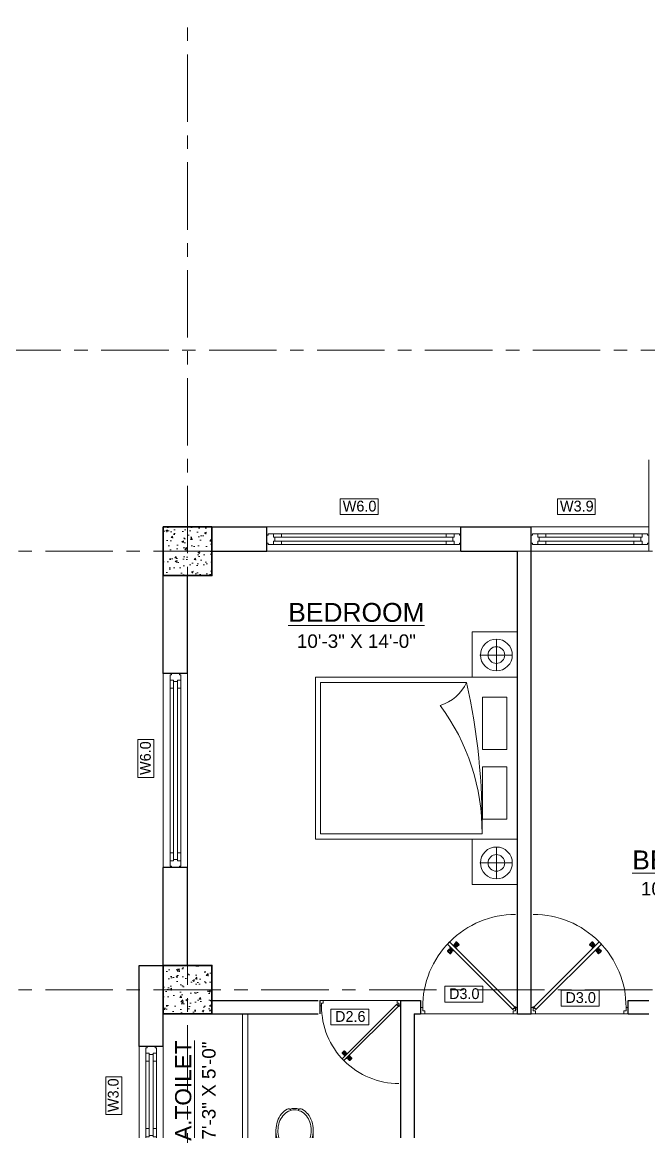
# Model space of a CAD drawing. Header units: inches. Extents: x 5223 to 201172, y -52570 to -12314.
# Drawn here: x 199560 to 199792.3, y -51741.7 to -51330.1 of the extents above; entities that cross this region are included whole.
import ezdxf

# ---------------------------------------------------------------- set-up
doc = ezdxf.new("R2010")
doc.units = ezdxf.units.IN
doc.header["$LTSCALE"] = 20
doc.header["$MEASUREMENT"] = 0
doc.linetypes.add('CENTER', pattern=[2, 1.25, -0.25, 0.25, -0.25])
for name, color, linetype, lineweight in [('A. WINDOW', 140, 'Continuous', 5), ('CL', 252, 'CENTER', 5), ('column', 1, 'Continuous', 35), ('door', 103, 'Continuous', 9), ('ELE 0.9', 252, 'Continuous', 9), ('FIXT', 34, 'Continuous', 5), ('furniture', 32, 'Continuous', 5), ('PUERTAS', 7, 'Continuous', 13), ('T-TEXT', 7, 'Continuous', 13), ('text', 247, 'Continuous', 13), ('Wall', 7, 'Continuous', 30), ('window', 150, 'Continuous', 13)]:
    doc.layers.add(name, color=color, linetype=linetype, lineweight=lineweight)
doc.styles.add('ARIAL', font='romans.shx')
doc.styles.get("Standard").update_dxf_attribs({"font": 'ARIALN.TTF'})

# ---------------------------------------------------------------- blocks, each defined once
blk = doc.blocks.new('COL')
at = {"layer": 'ELE 0.9'}
h = blk.add_hatch(dxfattribs=at)
h.set_pattern_fill('AR-CONC', color=256, style=0)
h.set_pattern_definition([(50, (0, 0), (7.17260183, -0.62752135), [0.75, -8.25]), (355, (0, 0), (-1.38751334, 7.52192134), [0.6, -6.6]), (100.4514, (0.598, -0.052), (5.78509382, 6.89439542), [0.6374019, -7.01142112]), (46.1842, (0, 2), (10.6724105, -1.65519014), [1.125, -12.375]), (96.6356, (0.889, 1.862), (9.34662706, 9.7411787), [0.9561029, -10.51713]), (351.1842, (0, 2), (9.34661945, 9.741186), [0.9, -9.9]), (21, (1, 1.5), (5.96907052, -4.0261889), [0.75, -8.25]), (326, (1, 1.5), (2.43315332, 7.25150045), [0.6, -6.6]), (71.4514, (1.4974, 1.1645), (8.4022263, 3.22530497), [0.6374019, -7.01142112]), (37.5, (0, 0), (0.121598553, 3.32893854), [0, -6.52, 0, -6.7, 0, -6.625]), (7.5, (0, 0), (2.630695374, 3.94411712), [0, -3.82, 0, -6.37, 0, -2.525]), (327.5, (-2.23, 0), (5.33822436, -0.225548717), [0, -2.5, 0, -7.8, 0, -10.35]), (317.5, (-3.23, 0), (5.8318617, 1.00104982), [0, -3.25, 0, -5.18, 0, -7.35])])
h.paths.add_polyline_path([(151149.68, -27522.26), (151149.68, -27540.26), (151167.68, -27540.26), (151167.68, -27522.26)])
at = {"layer": 'column'}
blk.add_lwpolyline([(151149.68, -27522.26), (151167.68, -27522.26), (151167.68, -27540.26)], dxfattribs=at)
blk.add_lwpolyline([(151149.68, -27522.26), (151167.68, -27522.26), (151167.68, -27540.26), (151149.68, -27540.26)], close=True, dxfattribs=at)
blk = doc.blocks.new('3ft')
at = {"layer": 'PUERTAS', "color": 8}
for p, q in [((22.57, 24.94), (21.65, 25.68)), ((22.63, 24.99), (21.69, 25.75)), ((22.74, 25.1), (21.84, 25.9)), ((22.13, 26.28), (21.98, 26.13)), ((22.88, 25.24), (22.01, 26.06)), ((22.13, 26.28), (22.27, 26.42)), ((22.29, 26.41), (22.27, 26.42)), ((23.16, 25.52), (22.34, 26.39)), ((23.3, 25.66), (22.5, 26.56)), ((23.41, 25.77), (22.65, 26.71)), ((22.69, 24.32), (23.02, 24.83)), ((23.46, 25.83), (22.72, 26.75)), ((22.95, 24.96), (22.84, 25.07)), ((22.98, 24.99), (22.86, 25.1)), ((23.03, 25.04), (22.91, 25.15)), ((22.91, 24.53), (23.1, 24.91)), ((23.11, 25.12), (22.99, 25.23)), ((23.13, 24.76), (23.18, 24.99)), ((23.28, 25.3), (23.17, 25.41)), ((23.36, 25.37), (23.25, 25.49)), ((23.31, 24.94), (23.28, 25.08)), ((23.41, 25.43), (23.3, 25.54)), ((23.46, 25.09), (23.32, 25.13)), ((23.44, 25.45), (23.33, 25.56)), ((23.64, 25.27), (23.41, 25.22)), ((23.87, 25.49), (23.49, 25.3)), ((24.08, 25.71), (23.57, 25.38)), ((25.02, 24.77), (24.68, 24.26)), ((23.63, 23.38), (24.14, 23.72)), ((23.84, 23.6), (24.22, 23.79)), ((24.07, 23.82), (24.3, 23.88)), ((24.25, 24), (24.39, 23.97)), ((24.25, 23.26), (24.99, 22.34)), ((24.27, 23.64), (24.38, 23.53)), ((24.3, 23.67), (24.41, 23.56)), ((24.3, 23.32), (25.06, 22.38)), ((24.35, 23.72), (24.46, 23.61)), ((24.4, 24.15), (24.43, 24.01)), ((24.41, 23.43), (25.2, 22.53)), ((24.43, 23.8), (24.54, 23.69)), ((24.58, 24.33), (24.52, 24.1)), ((24.55, 23.57), (25.37, 22.7)), ((24.6, 23.97), (24.72, 23.86)), ((24.8, 24.56), (24.61, 24.18)), ((24.68, 24.05), (24.79, 23.94)), ((24.73, 24.1), (24.85, 23.99)), ((24.76, 24.13), (24.87, 24.02)), ((24.83, 23.85), (25.7, 23.03)), ((24.97, 23.99), (25.87, 23.2)), ((25.08, 24.1), (26.02, 23.34)), ((25.14, 24.15), (26.06, 23.41)), ((25.58, 22.82), (25.43, 22.67)), ((25.58, 22.82), (25.73, 22.97)), ((25.72, 22.98), (25.73, 22.97)), ((0, 0), (36, 0))]:
    blk.add_line(p, q, dxfattribs=at)
at = {"layer": 'PUERTAS', "color": 1}
for p, q in [((21.67, 25.73), (22.17, 26.23)), ((22.49, 24.95), (21.67, 25.61)), ((21.7, 25.82), (22.14, 26.26)), ((21.73, 25.79), (21.7, 25.82)), ((22.58, 26.7), (22.14, 26.26)), ((22.67, 26.73), (22.17, 26.23)), ((22.61, 26.67), (22.58, 26.7)), ((22.6, 24.96), (23.02, 25.38)), ((22.61, 24.25), (22.92, 24.72)), ((22.7, 25.07), (22.71, 25.06)), ((23.45, 25.91), (22.79, 26.73)), ((22.82, 25.06), (23.08, 25.32)), ((22.94, 24.95), (22.83, 25.07)), ((22.92, 24.72), (22.92, 24.72)), ((22.93, 24.94), (23.19, 25.21)), ((22.93, 24.84), (22.93, 24.83)), ((23.44, 25.81), (23.02, 25.38)), ((23.34, 25.58), (23.08, 25.32)), ((23.46, 25.47), (23.19, 25.21)), ((23.33, 25.7), (23.34, 25.69)), ((23.45, 25.46), (23.33, 25.57)), ((23.57, 25.47), (23.57, 25.47)), ((24.15, 25.79), (23.68, 25.48)), ((23.68, 25.48), (23.68, 25.48)), ((24.27, 25.78), (24.26, 25.79)), ((25.1, 24.84), (24.79, 24.38)), ((25.09, 24.96), (25.1, 24.95)), ((22.62, 24.13), (22.61, 24.14)), ((23.44, 23.31), (23.45, 23.3)), ((23.56, 23.3), (24.03, 23.61)), ((24.03, 23.61), (24.03, 23.62)), ((24.14, 23.62), (24.14, 23.62)), ((24.25, 23.62), (24.51, 23.89)), ((24.26, 23.29), (24.69, 23.71)), ((24.26, 23.63), (24.37, 23.52)), ((24.26, 23.18), (24.92, 22.37)), ((24.37, 23.52), (24.63, 23.77)), ((24.37, 23.4), (24.37, 23.4)), ((24.78, 24.15), (24.51, 23.89)), ((24.89, 24.03), (24.63, 23.77)), ((25.11, 24.14), (24.69, 23.71)), ((24.77, 24.14), (24.88, 24.03)), ((24.79, 24.38), (24.78, 24.37)), ((24.78, 24.26), (24.78, 24.26)), ((25, 24.03), (25, 24.03)), ((25.04, 22.36), (25.54, 22.86)), ((25.1, 22.42), (25.13, 22.39)), ((25.13, 22.39), (25.57, 22.83)), ((25.22, 24.14), (26.03, 23.48)), ((26.04, 23.37), (25.54, 22.86)), ((26.01, 23.27), (25.57, 22.83)), ((25.98, 23.3), (26.01, 23.27))]:
    blk.add_line(p, q, dxfattribs=at)
at = {"layer": 'PUERTAS', "color": 2}
for p, q in [((21.99, 26.11), (21.98, 26.13)), ((26.05, 25.92), (25.23, 26.74)), ((25.42, 22.68), (25.43, 22.67))]:
    blk.add_line(p, q, dxfattribs=at)
at = {"layer": 'PUERTAS', "color": 1}
for centre, start, end in [((22.54, 25.01), 231.0764, 315), ((22.73, 26.68), 38.9236, 135), ((22.77, 25.12), 225, 315), ((22.99, 24.89), 135, 219.7428), ((22.87, 24.78), 315, 39.7428), ((23.28, 25.63), 315, 45), ((23.39, 25.86), 315, 38.9236), ((23.51, 25.41), 50.2572, 135), ((23.62, 25.53), 230.2572, 315), ((24.2, 25.73), 45, 135), ((25.04, 24.89), 315, 45), ((22.67, 24.2), 135, 225), ((23.51, 23.36), 225, 315), ((24.09, 23.56), 50.2572, 135), ((24.2, 23.68), 230.2572, 315), ((24.32, 23.23), 135, 218.9236), ((24.42, 23.46), 135, 225), ((24.84, 24.31), 135, 219.7428), ((24.72, 24.21), 315, 39.7428), ((24.94, 23.98), 45, 135), ((24.98, 22.42), 218.9236, 315), ((25.17, 24.08), 51.0764, 135), ((25.98, 23.42), 315, 51.0764)]:
    blk.add_arc(centre, 0.08, start, end, dxfattribs=at)
at = {"layer": 'window'}
for p, q in [((1.01, 2.52), (25.23, 26.74)), ((26.05, 25.92), (1.77, 1.64)), ((0, 2.4), (0, 0)), ((0.72, 2.4), (0, 2.4)), ((1.6, 0), (0, 0)), ((0.72, 1.52), (0.72, 2.44)), ((0.8, 1.52), (0.72, 1.52)), ((0.8, 1.52), (0.8, 2.41)), ((0.8, 1.2), (0.8, 1.52)), ((1.6, 1.2), (0.8, 1.2)), ((1.57, 1.84), (0.94, 2.47)), ((1.63, 1.89), (0.97, 2.55)), ((1.63, 1.89), (1.57, 1.84)), ((1.77, 1.64), (1.57, 1.84)), ((1.6, 0), (1.6, 1.2)), ((34.4, 0), (34.4, 1.2)), ((34.4, 1.2), (35.2, 1.2)), ((34.4, 0), (36, 0)), ((35.2, 1.2), (35.2, 2.4)), ((35.2, 2.4), (36, 2.4)), ((36, 0), (36, 2.4))]:
    blk.add_line(p, q, dxfattribs=at)
for radius in [0.155, 0.0752]:
    blk.add_circle((0.82, 2.56), radius, dxfattribs=at)
blk.add_arc((0.82, 2.56), 34.38, 359.7285, 90.0333, dxfattribs=at)
blk = doc.blocks.new('*U20')
at = {"color": 3, "xscale": -1}
blk.add_blockref('3ft', (42, 0), dxfattribs=at)
blk = doc.blocks.new('dvxcbv')
for p, q in [((79270.92, 92034.28), (79206.92, 92034.28)), ((79206.92, 92034.28), (79206.92, 91972.28)), ((79270.92, 92034.28), (79206.92, 92034.28)), ((79206.92, 92034.28), (79206.92, 91954.28)), ((79208.95, 92032.28), (79268.88, 92032.28)), ((79208.95, 91974.47), (79208.95, 92032.28)), ((79268.88, 92032.28), (79268.88, 91968.35)), ((79270.92, 91972.28), (79270.92, 92034.28)), ((79270.92, 91954.28), (79270.92, 92034.28)), ((79206.92, 91972.28), (79188.92, 91972.28)), ((79188.92, 91972.28), (79188.92, 91954.28)), ((79206.92, 91972.28), (79188.92, 91972.28)), ((79188.92, 91972.28), (79188.92, 91954.28)), ((79198.12, 91969.18), (79198.12, 91956.59)), ((79206.92, 91954.28), (79206.92, 91972.28)), ((79270.92, 91972.28), (79288.92, 91972.28)), ((79288.92, 91972.28), (79270.92, 91972.28)), ((79270.92, 91954.28), (79270.92, 91972.28)), ((79280.36, 91969.18), (79280.36, 91956.59)), ((79288.92, 91954.28), (79288.92, 91972.28)), ((79288.92, 91972.28), (79288.92, 91954.28)), ((79214.78, 91968.14), (79214.78, 91958.62)), ((79235.3, 91968.14), (79214.78, 91968.14)), ((79235.53, 91958.62), (79235.53, 91967.91)), ((79242.3, 91958.62), (79242.3, 91967.91)), ((79242.53, 91968.14), (79263.05, 91968.14)), ((79263.05, 91968.14), (79263.05, 91958.62)), ((79191.82, 91962.69), (79204.41, 91962.69)), ((79274.06, 91962.69), (79286.66, 91962.69)), ((79214.78, 91958.62), (79235.53, 91958.62)), ((79263.05, 91958.62), (79242.3, 91958.62)), ((79188.92, 91954.28), (79288.92, 91954.28)), ((79188.92, 91954.28), (79206.92, 91954.28)), ((79206.92, 91954.28), (79270.92, 91954.28)), ((79288.92, 91954.28), (79270.92, 91954.28))]:
    blk.add_line(p, q)
at = {"extrusion": (0, 0, -1)}
for centre, major_axis, start_param, end_param in [((79202.06, 91989.63), (-11.77, 11.77), 2.643035, 3.500356), ((79268.2, 92052.59), (59.57, 59.57), 2.348133, 2.994137), ((79264.85, 92225.36), (-181.75, 181.75), 3.91132, 4.146218), ((79198.12, 91962.69), (-4.45, 4.45), 2.356194490190969, 8.639379797370555), ((79280.36, 91962.69), (-4.45, 4.45), 2.356194490190969, 8.639379797370555), ((79198.12, 91962.69), (-2.33, 2.33), 2.356194490189522, 8.63937979736911), ((79235.3, 91967.91), (-0.164, 0.164), 0.785398, 2.356194), ((79242.53, 91967.91), (0.164, 0.164), 3.926991, 5.497787), ((79280.36, 91962.69), (-2.33, 2.33), 2.356194490189522, 8.63937979736911)]:
    blk.add_ellipse(centre, major_axis=major_axis, ratio=1, start_param=start_param, end_param=end_param, dxfattribs=at)
blk = doc.blocks.new('2ft6in')
at = {"layer": 'PUERTAS', "color": 8}
for p, q in [((18.81, 20.78), (18.04, 21.4)), ((18.86, 20.83), (18.08, 21.46)), ((18.95, 20.92), (18.2, 21.58)), ((18.44, 21.9), (18.31, 21.77)), ((19.07, 21.03), (18.34, 21.72)), ((18.44, 21.9), (18.56, 22.02)), ((18.58, 22.01), (18.56, 22.02)), ((19.3, 21.26), (18.61, 22)), ((19.42, 21.38), (18.75, 22.14)), ((19.51, 21.48), (18.88, 22.26)), ((18.91, 20.27), (19.19, 20.69)), ((19.55, 21.53), (18.93, 22.3)), ((19.13, 20.8), (19.03, 20.9)), ((19.15, 20.82), (19.05, 20.92)), ((19.09, 20.44), (19.25, 20.76)), ((19.19, 20.87), (19.1, 20.96)), ((19.25, 20.93), (19.16, 21.02)), ((19.28, 20.63), (19.32, 20.83)), ((19.4, 21.08), (19.31, 21.17)), ((19.47, 21.15), (19.38, 21.24)), ((19.43, 20.78), (19.4, 20.9)), ((19.51, 21.19), (19.42, 21.28)), ((19.55, 20.91), (19.43, 20.94)), ((19.53, 21.21), (19.44, 21.3)), ((19.7, 21.06), (19.51, 21.01)), ((19.89, 21.24), (19.58, 21.08)), ((20.07, 21.42), (19.64, 21.15)), ((20.85, 20.64), (20.57, 20.22)), ((19.69, 19.49), (20.12, 19.76)), ((19.87, 19.67), (20.18, 19.83)), ((20.06, 19.85), (20.25, 19.9)), ((20.21, 20), (20.33, 19.97)), ((20.21, 19.38), (20.83, 18.61)), ((20.23, 19.7), (20.32, 19.61)), ((20.25, 19.72), (20.34, 19.63)), ((20.25, 19.43), (20.88, 18.65)), ((20.29, 19.76), (20.38, 19.67)), ((20.33, 20.13), (20.36, 20.01)), ((20.34, 19.53), (21, 18.77)), ((20.36, 19.83), (20.45, 19.74)), ((20.48, 20.28), (20.44, 20.08)), ((20.46, 19.64), (21.14, 18.91)), ((20.5, 19.98), (20.6, 19.89)), ((20.67, 20.47), (20.51, 20.15)), ((20.57, 20.04), (20.66, 19.95)), ((20.61, 20.09), (20.7, 19.99)), ((20.63, 20.11), (20.72, 20.01)), ((20.69, 19.87), (21.42, 19.19)), ((20.81, 19.99), (21.56, 19.33)), ((20.9, 20.08), (21.68, 19.45)), ((20.95, 20.13), (21.72, 19.51)), ((21.32, 19.01), (21.2, 18.89)), ((21.32, 19.01), (21.44, 19.14)), ((21.43, 19.15), (21.44, 19.14)), ((0, 0), (30, 0))]:
    blk.add_line(p, q, dxfattribs=at)
at = {"layer": 'PUERTAS', "color": 1}
for p, q in [((18.06, 21.44), (18.48, 21.86)), ((18.74, 20.79), (18.06, 21.34)), ((18.08, 21.51), (18.45, 21.88)), ((18.11, 21.49), (18.08, 21.51)), ((18.82, 22.25), (18.45, 21.88)), ((18.9, 22.28), (18.48, 21.86)), ((18.84, 22.23), (18.82, 22.25)), ((18.83, 20.8), (19.18, 21.15)), ((18.84, 20.21), (19.1, 20.6)), ((18.92, 20.89), (18.93, 20.88)), ((19.54, 21.59), (18.99, 22.27)), ((19.02, 20.88), (19.24, 21.1)), ((19.12, 20.8), (19.03, 20.89)), ((19.1, 20.7), (19.11, 20.69)), ((19.1, 20.6), (19.1, 20.6)), ((19.11, 20.79), (19.33, 21.01)), ((19.54, 21.5), (19.18, 21.15)), ((19.45, 21.31), (19.24, 21.1)), ((19.55, 21.22), (19.33, 21.01)), ((19.45, 21.41), (19.45, 21.41)), ((19.54, 21.22), (19.45, 21.31)), ((19.64, 21.23), (19.64, 21.23)), ((19.74, 21.24), (19.73, 21.23)), ((20.12, 21.49), (19.74, 21.24)), ((20.22, 21.48), (20.22, 21.49)), ((20.91, 20.7), (20.66, 20.31)), ((20.91, 20.8), (20.91, 20.79)), ((18.85, 20.11), (18.84, 20.12)), ((19.53, 19.43), (19.54, 19.42)), ((19.64, 19.42), (20.02, 19.67)), ((20.02, 19.67), (20.03, 19.68)), ((20.12, 19.68), (20.12, 19.68)), ((20.21, 19.69), (20.43, 19.9)), ((20.22, 19.41), (20.57, 19.76)), ((20.22, 19.69), (20.31, 19.6)), ((20.22, 19.32), (20.76, 18.64)), ((20.31, 19.6), (20.52, 19.81)), ((20.31, 19.5), (20.31, 19.5)), ((20.65, 20.12), (20.43, 19.9)), ((20.74, 20.03), (20.52, 19.81)), ((20.93, 20.11), (20.57, 19.76)), ((20.64, 20.11), (20.73, 20.02)), ((20.66, 20.31), (20.65, 20.31)), ((20.65, 20.21), (20.65, 20.22)), ((20.84, 20.02), (20.83, 20.03)), ((20.86, 18.63), (21.28, 19.05)), ((20.91, 18.68), (20.94, 18.66)), ((20.94, 18.66), (21.31, 19.03)), ((21.02, 20.12), (21.7, 19.57)), ((21.7, 19.47), (21.28, 19.05)), ((21.67, 19.4), (21.31, 19.03)), ((21.65, 19.42), (21.67, 19.4))]:
    blk.add_line(p, q, dxfattribs=at)
at = {"layer": 'PUERTAS', "color": 2}
for p, q in [((18.33, 21.76), (18.31, 21.77)), ((21.71, 21.6), (21.02, 22.28)), ((21.18, 18.9), (21.2, 18.89))]:
    blk.add_line(p, q, dxfattribs=at)
at = {"layer": 'PUERTAS', "color": 1}
for centre, start, end in [((18.78, 20.84), 231.0764, 315), ((18.94, 22.23), 38.9236, 135), ((18.97, 20.93), 225, 315), ((19.16, 20.74), 135, 219.7428), ((19.06, 20.65), 315, 39.7428), ((19.4, 21.36), 315, 45), ((19.49, 21.55), 315, 38.9236), ((19.6, 21.18), 50.2572, 135), ((19.68, 21.28), 230.2572, 315), ((20.17, 21.44), 45, 135), ((20.87, 20.75), 315, 45), ((18.89, 20.16), 135, 225), ((19.59, 19.47), 225, 315), ((20.07, 19.63), 50.2572, 135), ((20.16, 19.73), 230.2572, 315), ((20.27, 19.36), 135, 218.9236), ((20.35, 19.55), 135, 225), ((20.7, 20.26), 135, 219.7428), ((20.6, 20.17), 315, 39.7428), ((20.78, 19.98), 45, 135), ((20.82, 18.68), 218.9236, 315), ((20.98, 20.07), 51.0764, 135), ((21.65, 19.52), 315, 51.0764)]:
    blk.add_arc(centre, 0.0667, start, end, dxfattribs=at)
at = {"layer": 'window'}
for p, q in [((0.84, 2.1), (21.02, 22.28)), ((21.71, 21.6), (1.47, 1.37)), ((0, 2), (0, 0)), ((0.6, 2), (0, 2)), ((1.33, 0), (0, 0)), ((0.6, 1.26), (0.6, 2.04)), ((0.67, 1.26), (0.6, 1.26)), ((0.67, 1.26), (0.67, 2.01)), ((0.67, 1), (0.67, 1.26)), ((1.33, 1), (0.67, 1)), ((1.31, 1.53), (0.79, 2.06)), ((1.36, 1.58), (0.81, 2.12)), ((1.36, 1.58), (1.31, 1.53)), ((1.47, 1.37), (1.31, 1.53)), ((1.33, 0), (1.33, 1)), ((28.67, 0), (28.67, 1)), ((28.67, 1), (29.33, 1)), ((28.67, 0), (30, 0)), ((29.33, 1), (29.33, 2)), ((29.33, 2), (30, 2)), ((30, 0), (30, 2))]:
    blk.add_line(p, q, dxfattribs=at)
for radius in [0.129, 0.0627]:
    blk.add_circle((0.68, 2.14), radius, dxfattribs=at)
blk.add_arc((0.68, 2.14), 28.65, 359.7285, 90.0333, dxfattribs=at)
blk = doc.blocks.new('*U14')
at = {"color": 3}
blk.add_blockref('2ft6in', (0, 0), dxfattribs=at)
blk = doc.blocks.new('TOILTK')
for p, q in [((8.98, 0), (-8.98, 0)), ((-9.98, -1), (-9.98, -6.99)), ((9.98, -6.99), (9.98, -1)), ((-8.98, -7.99), (8.98, -7.99)), ((-7.6, -18.64), (-7.6, -7.99)), ((3.7, -8.66), (-3.7, -8.66)), ((-3.7, -11.49), (-3.7, -8.66)), ((3.7, -11.49), (3.7, -8.66)), ((7.6, -18.64), (7.6, -7.99)), ((-3.25, -27.09), (-3.07, -27.19)), ((3.25, -27.09), (3.07, -27.19))]:
    blk.add_line(p, q)
for points in [[(-3.7, -10.49, 0.072335), (-5.38, -12.03, 0.089665), (-7.16, -15.27, 0.09785), (-7.6, -18.64, 0.081351), (-7, -22.31, 0.089665), (-5.38, -25.26, 0.095836), (-3.07, -27.19, 0.079312)], [(-3.7, -11.49, 0.055189), (-4.81, -12.59, 0.089411), (-6.41, -15.51, 0.097396), (-6.8, -18.54, 0.080942), (-6.26, -21.84, 0.089411), (-4.81, -24.49, 0.104746), (-2.53, -26.34, 0.118951), (0, -26.95, 0.118951), (2.53, -26.34, 0.104746), (4.81, -24.49, 0.089411), (6.26, -21.84, 0.080942), (6.8, -18.54, 0.080942), (6.26, -15.25, 0.089411), (4.81, -12.59, 0.055189), (3.7, -11.49, 0.118951)], [(3.25, -27.09, 0.089115), (5.38, -25.26, 0.089665), (7, -22.31, 0.081351), (7.6, -18.64, 0.081351), (7, -14.98, 0.089665), (5.38, -12.03, 0.072335), (3.7, -10.49, 0.118397)], [(-1.93, -27.21, 0.085299), (0, -27.55, 0.085299), (1.93, -27.21, 0.003669)]]:
    blk.add_lwpolyline(points, format="xyb")
for centre, radius, start, end in [((-8.98, -1), 1, 90, 180), ((8.98, -1), 1, 0, 90), ((-8.98, -6.99), 1, 180, 270), ((8.98, -6.99), 1, 270, 0), ((-2.48, -26.19), 1.16, 239.4682, 330.9911), ((2.48, -26.19), 1.16, 209.0089, 300.5318)]:
    blk.add_arc(centre, radius, start, end)
blk = doc.blocks.new('Frame_w_casement2_p')
for points in [[(-2.5, 0.75), (-2.5, 2), (-5.5, 2), (-5.5, 0.75)], [(-2.5, -0.75), (-2.5, -2), (-5.5, -2), (-5.5, -0.75)]]:
    blk.add_lwpolyline(points, close=True)
blk.add_lwpolyline([(0, 1.5), (0, -1.5), (-0.5, -1.5), (-0.5, -2), (-2.5, -2), (-2.5, -2), (-2.5, -2), (-2.5, -0.75), (-3, -0.75), (-3, 0.75), (-2.5, 0.75), (-2.5, 2), (-2.5, 2), (-0.5, 2), (-0.5, 1.5), (0, 1.5), (-0.5, 1.5)])

msp = doc.modelspace()

# ---------------------------------------------------------------- linework, layer by layer
at = {"layer": 'A. WINDOW'}
for p, q in [((199717.18, -51519.84), (199655.17, -51519.84)), ((199717.18, -51521.09), (199655.17, -51521.09)), ((199786.81, -51519.84), (199753.17, -51519.84)), ((199786.81, -51521.09), (199753.17, -51521.09)), ((199717.18, -51522.59), (199655.17, -51522.59)), ((199717.18, -51523.84), (199655.17, -51523.84)), ((199786.81, -51522.59), (199753.17, -51522.59)), ((199786.81, -51523.84), (199753.17, -51523.84)), ((199614.81, -51577.15), (199614.81, -51639.17)), ((199616.06, -51577.15), (199616.06, -51639.17)), ((199617.56, -51577.15), (199617.56, -51639.17)), ((199618.81, -51577.15), (199618.81, -51639.17)), ((199605.81, -51715.46), (199605.81, -51741.48)), ((199607.06, -51715.46), (199607.06, -51741.48)), ((199608.56, -51715.46), (199608.56, -51741.48)), ((199609.81, -51715.46), (199609.81, -51741.48))]:
    msp.add_line(p, q, dxfattribs=at)
msp.add_lwpolyline([(199792.31, -51492.47), (199792.31, -51517.34)], dxfattribs=at)
for points in [[(199650.68, -51517.34), (199722.68, -51517.34), (199722.68, -51526.34), (199650.68, -51526.34)], [(199748.68, -51517.34), (199792.31, -51517.34), (199792.31, -51526.34), (199748.68, -51526.34)], [(199612.31, -51643.65), (199612.31, -51571.65), (199621.31, -51571.65), (199621.31, -51643.65)], [(199603.31, -51745.96), (199603.31, -51709.96), (199612.31, -51709.96), (199612.31, -51745.96)]]:
    msp.add_lwpolyline(points, close=True, dxfattribs=at)
at = {"layer": 'CL'}
for p, q in [((199621.31, -52287.1), (199621.31, -51212.26)), ((200014.31, -51451.72), (199441.36, -51451.72)), ((200713.63, -51526.34), (199441.36, -51526.34)), ((200713.63, -51688.96), (199441.36, -51688.96))]:
    msp.add_line(p, q, dxfattribs=at)
at = {"layer": 'FIXT', "lineweight": 0}
for p, q in [((199641.67, -51697.96), (199641.67, -51757.96)), ((199643.67, -51697.96), (199643.67, -51757.96))]:
    msp.add_line(p, q, dxfattribs=at)
at = {"layer": 'T-TEXT', "lineweight": 9}
for points in [[(199691.94, -51512.76), (199677.88, -51512.76), (199677.88, -51506.86), (199691.94, -51506.86)], [(199772.47, -51512.76), (199758.41, -51512.76), (199758.41, -51506.86), (199772.47, -51506.86)], [(199608.81, -51596.21), (199608.81, -51610.27), (199602.92, -51610.27), (199602.92, -51596.21)], [(199730.74, -51693.57), (199716.68, -51693.57), (199716.68, -51687.67), (199730.74, -51687.67)], [(199773.89, -51695), (199759.83, -51695), (199759.83, -51689.11), (199773.89, -51689.11)], [(199688.5, -51702.02), (199674.44, -51702.02), (199674.44, -51696.13), (199688.5, -51696.13)], [(199596.88, -51721.23), (199596.88, -51735.28), (199590.99, -51735.28), (199590.99, -51721.23)]]:
    msp.add_lwpolyline(points, close=True, dxfattribs=at)
at = {"layer": 'Wall'}
for p, q in [((199629.68, -51517.34), (199650.68, -51517.34)), ((199650.68, -51526.34), (199650.68, -51517.34)), ((199722.68, -51517.34), (199748.68, -51517.34)), ((199722.68, -51526.34), (199722.68, -51517.34)), ((199748.68, -51697.96), (199748.68, -51517.34)), ((199748.68, -51697.96), (199748.68, -51517.34)), ((199629.68, -51526.34), (199650.68, -51526.34)), ((199722.68, -51526.34), (199743.68, -51526.34)), ((199743.68, -51697.96), (199743.68, -51526.34)), ((199743.68, -51697.96), (199743.68, -51526.34)), ((199621.31, -51571.65), (199612.31, -51571.65)), ((199621.31, -51643.65), (199612.31, -51643.65)), ((199603.31, -51709.96), (199603.31, -51679.96)), ((199603.31, -51679.96), (199612.31, -51679.96)), ((199629.68, -51692.96), (199669.68, -51692.96)), ((199670.31, -51692.96), (199670.31, -51697.96)), ((199700.31, -51692.96), (199707.68, -51692.96)), ((199700.31, -51692.96), (199700.31, -51757.96)), ((199707.68, -51692.96), (199707.68, -51697.96)), ((199784.68, -51697.96), (199784.68, -51692.96)), ((199784.68, -51692.96), (199792.31, -51692.96)), ((199612.31, -51709.96), (199612.31, -51697.96)), ((199629.68, -51697.96), (199669.68, -51697.96)), ((199705.31, -51697.96), (199707.68, -51697.96)), ((199705.31, -51697.96), (199705.31, -51766.96)), ((199743.68, -51697.96), (199748.68, -51697.96)), ((199784.68, -51697.96), (199792.31, -51697.96)), ((199612.31, -51709.96), (199603.31, -51709.96))]:
    msp.add_line(p, q, dxfattribs=at)
for points in [[(199612.31, -51571.65), (199612.31, -51535.34)], [(199621.31, -51571.65), (199621.31, -51535.34)], [(199621.31, -51571.65), (199621.31, -51535.34)], [(199612.31, -51571.65), (199612.31, -51571.33)], [(199612.31, -51679.96), (199612.31, -51643.65)], [(199621.31, -51679.96), (199621.31, -51643.65)]]:
    msp.add_lwpolyline(points, dxfattribs=at)

# ---------------------------------------------------------------- block references
at = {"layer": 'A. WINDOW'}
for p, rotation in [((199650.68, -51521.84), 179.9999956244101), ((199748.68, -51521.84), 179.9999956244101), ((199616.81, -51643.65), 269.9999956244101), ((199607.81, -51745.96), 269.9999956244101)]:
    msp.add_blockref('Frame_w_casement2_p', p, dxfattribs=dict(at, rotation=rotation))
at = {"layer": 'A. WINDOW', "xscale": -1}
for p, rotation in [((199722.68, -51521.84), 180.00000437559), ((199792.31, -51521.84), 180.00000437559), ((199616.81, -51571.65), 270.0000043755899), ((199607.81, -51709.96), 270.0000043755899)]:
    msp.add_blockref('Frame_w_casement2_p', p, dxfattribs=dict(at, rotation=rotation))
at = {"layer": 'door'}
for name, p, rotation in [('*U20', (199701.68, -51697.96), 7.036962474964308e-07), ('*U14', (199700.31, -51692.96), 180.0000007036963)]:
    msp.add_blockref(name, p, dxfattribs=dict(at, rotation=rotation))
at = {"layer": 'door', "xscale": -1, "rotation": 7.03696221293626e-07}
msp.add_blockref('*U20', (199790.68, -51697.96), dxfattribs=at)
at = {"layer": 'ELE 0.9', "rotation": 1.659189019570969e-07}
for p in [(48462.63, -23995.09), (48462.63, -23995.09), (48462.63, -24157.7)]:
    msp.add_blockref('COL', p, dxfattribs=at)
at = {"layer": 'FIXT', "lineweight": 0, "extrusion": (0, 0, -1), "xscale": 0.9075975166615621, "yscale": 0.9075975166615621, "zscale": -0.9075975167189404, "rotation": 180.0000078287246}
msp.add_blockref('TOILTK', (-199660.99, -51757.96), dxfattribs=at)
at = {"layer": 'furniture', "xscale": -0.9375000001455193, "yscale": 0.9375000001550688, "zscale": 0.9375000001500666, "rotation": 90.00000070347392}
msp.add_blockref('dvxcbv', (285950.82, 22683.4), dxfattribs=at)

# ---------------------------------------------------------------- texts
at = {"layer": 'T-TEXT', "ltscale": 0.5, "char_height": 7, "attachment_point": 5}
for s, insert, rotation in [('{\\fArial|b0|i0|c0|p34;\\L\\C7;BEDROOM\\H0.7143x;\\P\\l10\'-3" X 14\'-0"}', (199683.9, -51553.88), 0), ('{\\fArial|b0|i0|c0|p34;\\L\\C7;BEDROOM\\H0.7143x;\\P\\l10\'-3" X 14\'-0"}', (199811.45, -51645.69), 0), ('{\\fArial|b0|i0|c0|p34;\\H0.8571x;\\L\\C7;A.TOILET\\P\\H0.8334x;\\l7\'-3" X 5\'-0"}', (199624.22, -51726.36), 90)]:
    msp.add_mtext(s, dxfattribs=dict(at, insert=insert, rotation=rotation))
at = {"layer": 'text', "char_height": 4, "attachment_point": 2, "style": 'ARIAL'}
for s, insert in [('{\\fCentury Gothic|b0|i0|c0|p34;W6.0}', (199685.08, -51507.61)), ('{\\fCentury Gothic|b0|i0|c0|p34;W3.9}', (199765.61, -51507.61)), ('{\\fCentury Gothic|b0|i0|c0|p34;D3.0}', (199723.88, -51688.42)), ('{\\fCentury Gothic|b0|i0|c0|p34;D3.0}', (199767.03, -51689.86)), ('{\\fCentury Gothic|b0|i0|c0|p34;D2.6}', (199681.64, -51696.88))]:
    msp.add_mtext(s, dxfattribs=dict(at, insert=insert))
at = {"layer": 'text', "char_height": 4, "attachment_point": 2, "rotation": 90, "style": 'ARIAL'}
for s, insert in [('{\\fCentury Gothic|b0|i0|c0|p34;W6.0}', (199603.67, -51603.07)), ('{\\fCentury Gothic|b0|i0|c0|p34;W3.0}', (199591.74, -51728.08))]:
    msp.add_mtext(s, dxfattribs=dict(at, insert=insert))

doc.saveas('drawing.dxf')
